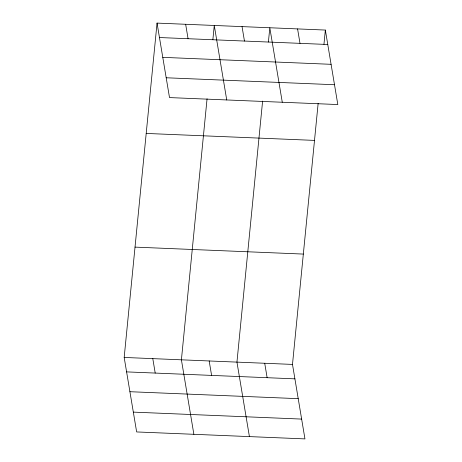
<?xml version="1.0" encoding="UTF-8"?>
<svg xmlns="http://www.w3.org/2000/svg" width="462" height="462" viewBox="0 0 462 462"><rect width="100%" height="100%" fill="white"/><g stroke="black" fill="none" stroke-linecap="round" stroke-linejoin="round"><path stroke-width="0.69" d="M318.145 103.378L292.492 364.414L304.955 438.9L136.648 431.941L124.18 357.449L157.045 23.1L325.352 30.059L337.82 104.551L169.508 97.586L157.045 23.1M207.063 98.787L181.41 359.817L193.873 434.309M212.867 39.703L214.27 25.468L226.732 99.954M262.607 101.086L236.948 362.116L249.416 436.602M268.41 42.002L269.808 27.766L282.276 102.252M323.954 44.3L325.352 30.059M159.459 37.538L327.772 44.496M162.774 57.352L331.087 64.316M166.193 77.772L334.5 84.731M146.2 133.437L314.507 140.396M135.025 247.118L303.338 254.077M124.18 357.449L292.492 364.414M126.6 371.887L294.906 378.852M129.914 391.707L298.227 398.666M133.333 412.121L301.64 419.086M297.58 28.91L300 43.347M242.042 26.617L244.456 41.054M264.72 363.265L267.134 377.702M185.655 24.284L188.069 38.721M209.176 360.966L211.596 375.404M152.795 358.633L155.209 373.071"/></g></svg>
